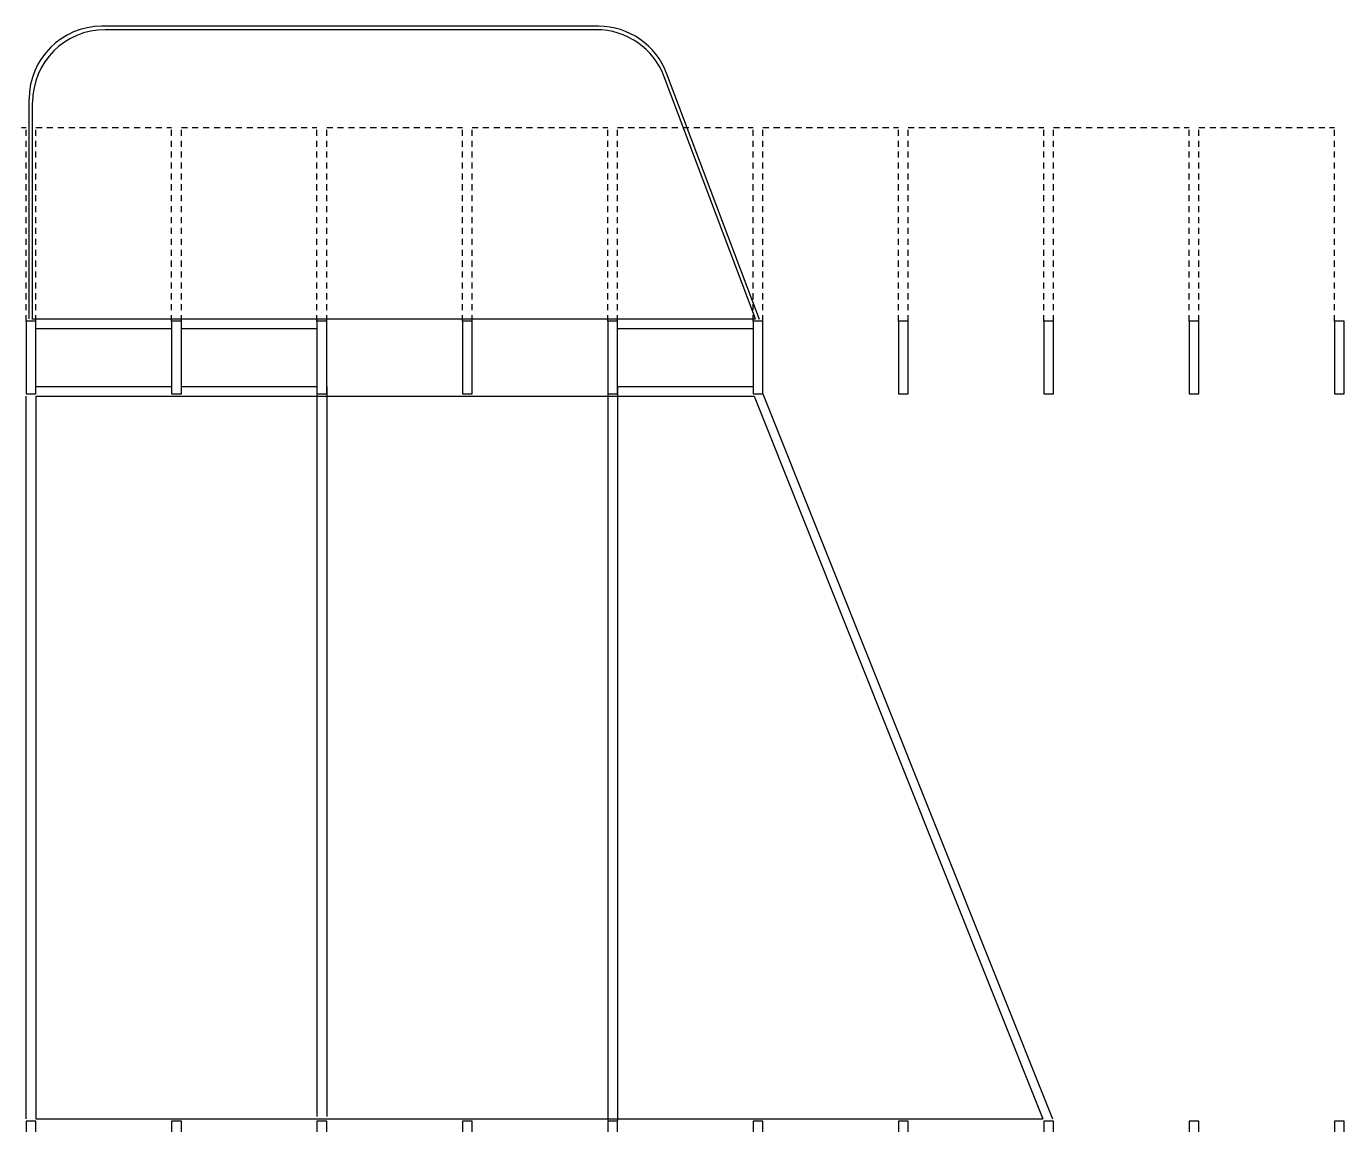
# Model space of a CAD drawing. Header units: millimetres. Extents: x 2641 to 2879, y 1208 to 1302.
# Drawn here: x 2746.93 to 2774.06, y 1250.32 to 1273 of the extents above; entities that cross this region are included whole.
import ezdxf

# ---------------------------------------------------------------- set-up
doc = ezdxf.new("R2010")
doc.units = ezdxf.units.MM
doc.linetypes.add('HIDDEN2', pattern=[0.1875, 0.125, -0.0625])
for name, color, linetype in [('ESTR', 3, 'Continuous'), ('PISO', 1, 'Continuous'), ('PROJ', 1, 'HIDDEN2')]:
    doc.layers.add(name, color=color, linetype=linetype)

# ---------------------------------------------------------------- blocks, each defined once
blk = doc.blocks.new('PILAR-SLS')
for points in [[(0.003, -27.987), (0.203, -27.987), (0.203, -26.487), (0.003, -26.487)], [(0.003, -44.497), (0.203, -44.497), (0.203, -42.997), (0.003, -42.997)]]:
    blk.add_lwpolyline(points, close=True)

msp = doc.modelspace()

# ---------------------------------------------------------------- linework, layer by layer
at = {"layer": 'PISO'}
for p, q in [((2758.746, 1272.995), (2748.492, 1272.995)), ((2758.697, 1272.925), (2748.562, 1272.925)), ((2761.984, 1266.959), (2760.101, 1271.955)), ((2762.065, 1266.944), (2760.149, 1272.025)), ((2746.992, 1266.959), (2746.992, 1271.495)), ((2747.062, 1266.944), (2747.062, 1271.425)), ((2747.062, 1266.959), (2761.984, 1266.959)), ((2747.133, 1266.759), (2749.933, 1266.759)), ((2750.133, 1266.759), (2752.933, 1266.759)), ((2753.133, 1266.909), (2753.133, 1266.959)), ((2758.933, 1266.909), (2758.933, 1266.959)), ((2759.133, 1266.759), (2761.933, 1266.759)), ((2746.933, 1250.449), (2746.933, 1265.359)), ((2747.133, 1265.559), (2749.933, 1265.559)), ((2747.133, 1265.359), (2761.953, 1265.359)), ((2747.133, 1265.359), (2747.133, 1250.449)), ((2750.133, 1265.559), (2752.933, 1265.559)), ((2752.933, 1265.561), (2752.933, 1250.491)), ((2753.133, 1265.561), (2753.133, 1250.491)), ((2758.933, 1265.561), (2758.933, 1250.409)), ((2759.133, 1265.561), (2759.133, 1250.409)), ((2759.133, 1265.559), (2761.933, 1265.559)), ((2761.953, 1265.359), (2767.913, 1250.449)), ((2762.133, 1265.409), (2768.113, 1250.449)), ((2747.133, 1250.449), (2767.913, 1250.449))]:
    msp.add_line(p, q, dxfattribs=at)
for centre, start_param, end_param in [((2748.492, 1271.495), -0.785398, 0.785398), ((2758.746, 1271.495), -1.995683, -0.785398), ((2748.562, 1271.425), -0.785398, 0.785398), ((2758.697, 1271.425), -1.995683, -0.785398)]:
    msp.add_ellipse(centre, major_axis=(-1.061, 1.061), ratio=1, start_param=start_param, end_param=end_param, dxfattribs=at)
at = {"layer": 'PROJ'}
for p, q in [((2744.133, 1270.909), (2746.933, 1270.909)), ((2746.933, 1266.909), (2746.933, 1270.909)), ((2747.133, 1266.909), (2747.133, 1270.909)), ((2747.133, 1270.909), (2749.933, 1270.909)), ((2749.933, 1266.909), (2749.933, 1270.909)), ((2750.133, 1266.909), (2750.133, 1270.909)), ((2750.133, 1270.909), (2752.933, 1270.909)), ((2752.933, 1266.909), (2752.933, 1270.909)), ((2753.133, 1266.909), (2753.133, 1270.909)), ((2753.133, 1270.909), (2755.933, 1270.909)), ((2755.933, 1266.909), (2755.933, 1270.909)), ((2756.133, 1266.909), (2756.133, 1270.909)), ((2756.133, 1270.909), (2758.933, 1270.909)), ((2758.933, 1266.909), (2758.933, 1270.909)), ((2759.133, 1266.909), (2759.133, 1270.909)), ((2759.133, 1270.909), (2761.933, 1270.909)), ((2761.933, 1266.909), (2761.933, 1270.909)), ((2762.133, 1266.909), (2762.133, 1270.909)), ((2762.133, 1270.909), (2764.933, 1270.909)), ((2764.933, 1266.909), (2764.933, 1270.909)), ((2765.133, 1266.909), (2765.133, 1270.909)), ((2765.133, 1270.909), (2767.933, 1270.909)), ((2767.933, 1266.909), (2767.933, 1270.909)), ((2768.133, 1266.909), (2768.133, 1270.909)), ((2768.133, 1270.909), (2770.933, 1270.909)), ((2770.933, 1266.909), (2770.933, 1270.909)), ((2771.133, 1266.909), (2771.133, 1270.909)), ((2771.133, 1270.909), (2773.933, 1270.909)), ((2773.933, 1266.909), (2773.933, 1270.909))]:
    msp.add_line(p, q, dxfattribs=at)

# ---------------------------------------------------------------- block references
at = {"layer": 'ESTR'}
for p in [(2746.93, 1293.396), (2749.93, 1293.396), (2752.93, 1293.396), (2755.93, 1293.396), (2758.93, 1293.396), (2761.93, 1293.396), (2764.93, 1293.396), (2767.93, 1293.396), (2770.93, 1293.396), (2773.93, 1293.396)]:
    msp.add_blockref('PILAR-SLS', p, dxfattribs=at)

doc.saveas('drawing.dxf')
